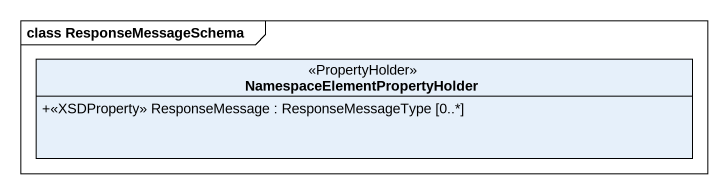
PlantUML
@startuml
mainframe class ResponseMessageSchema
hide circle
hide empty members
skinparam classAttributeIconSize 0
class "NamespaceElementPropertyHolder" as NamespaceElementPropertyHold <<PropertyHolder>> {
  +<<XSDProperty>> ResponseMessage : ResponseMessageType [0..*]
}
@enduml
